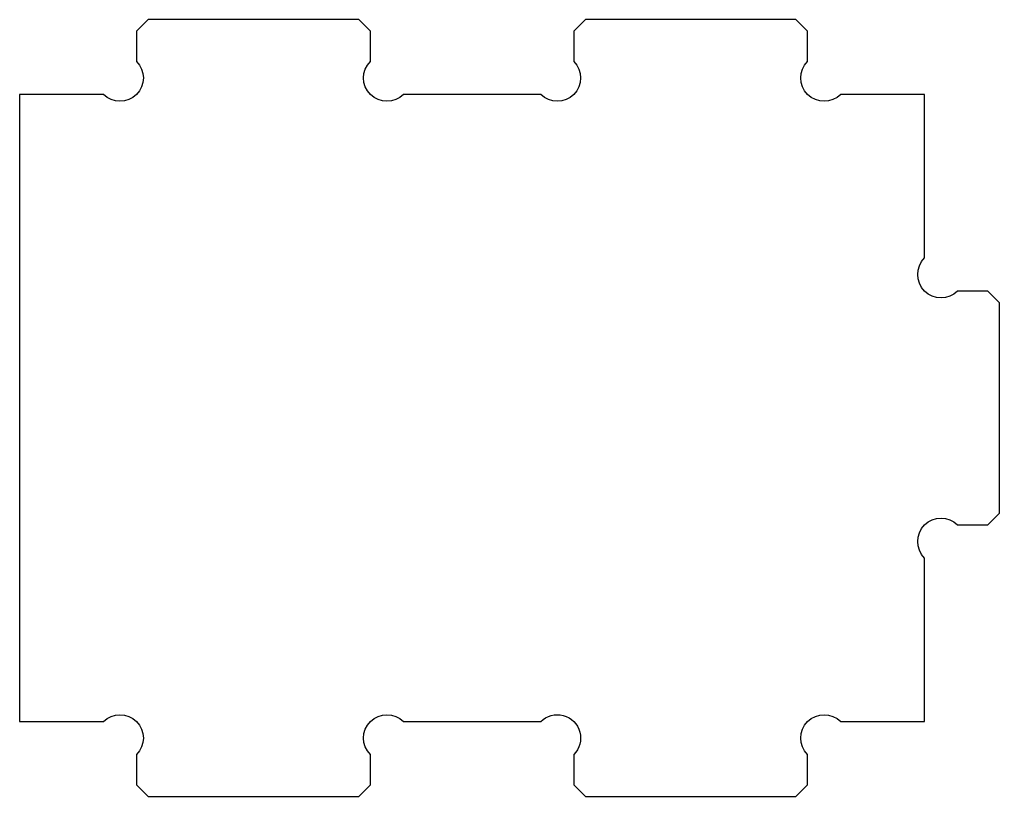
# Model space of a CAD drawing. Header units: millimetres. Extents: x -19.4 to 22.6, y -16.6 to 16.6.
import ezdxf

# ---------------------------------------------------------------- set-up
doc = ezdxf.new("R2010")
doc.units = ezdxf.units.MM

msp = doc.modelspace()

# ---------------------------------------------------------------- linework, layer by layer
msp.add_lwpolyline([(22.05, -5), (22.55, -4.5), (22.55, 4.5), (22.05, 5), (20.764, 5, -1), (19.35, 6.414), (19.35, 13.4), (15.764, 13.4, -1), (14.35, 14.814), (14.35, 16.1), (13.85, 16.6), (4.85, 16.6), (4.35, 16.1), (4.35, 14.814, -1), (2.936, 13.4), (-2.936, 13.4, -1), (-4.35, 14.814), (-4.35, 16.1), (-4.85, 16.6), (-13.85, 16.6), (-14.35, 16.1), (-14.35, 14.814, -1), (-15.764, 13.4), (-19.35, 13.4), (-19.35, -13.4), (-15.764, -13.4, -1), (-14.35, -14.814), (-14.35, -16.1), (-13.85, -16.6), (-4.85, -16.6), (-4.35, -16.1), (-4.35, -14.814, -1), (-2.936, -13.4), (2.936, -13.4, -1), (4.35, -14.814), (4.35, -16.1), (4.85, -16.6), (13.85, -16.6), (14.35, -16.1), (14.35, -14.814, -1), (15.764, -13.4), (19.35, -13.4), (19.35, -6.414, -1), (20.764, -5)], format="xyb", close=True)

doc.saveas('drawing.dxf')
